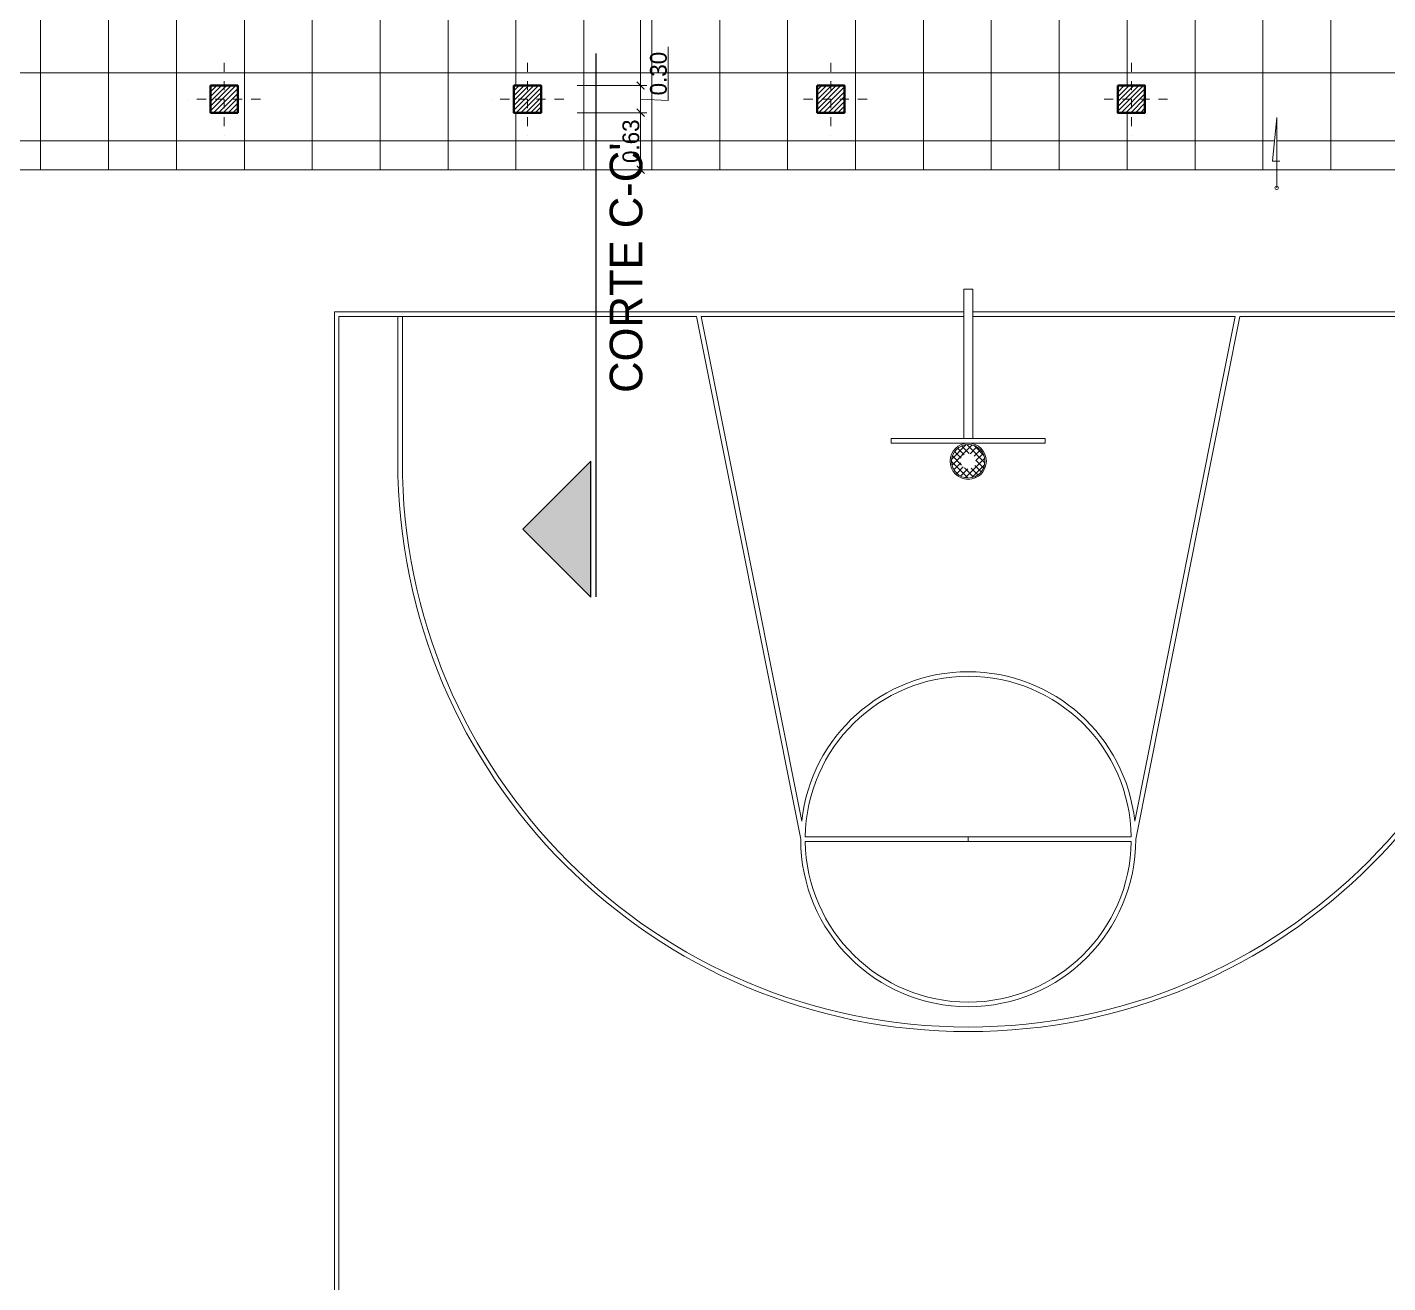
# Model space of a CAD drawing. Header units: millimetres. Extents: x 189.5 to 285.5, y -15 to 51.
# Drawn here: x 238.32 to 253.35, y 7.26 to 21.13 of the extents above; entities that cross this region are included whole.
import ezdxf

# ---------------------------------------------------------------- set-up
doc = ezdxf.new("R2010")
doc.units = ezdxf.units.MM
doc.header["$LTSCALE"] = 0.005
doc.header["$MEASUREMENT"] = 0
doc.linetypes.add('ACAD_ISO10W100', pattern=[18, 12, -3, 0, -3])
for name, color, linetype, lineweight in [('Aux', 1, 'Continuous', 9), ('columna', 6, 'Continuous', 40), ('cotas', 1, 'Continuous', 15), ('ejes', 1, 'ACAD_ISO10W100', 9), ('Hatch', 11, 'Continuous', 9), ('muebles', 2, 'Continuous', 20)]:
    doc.layers.add(name, color=color, linetype=linetype, lineweight=lineweight)
doc.layers.add('WB_SIMBOLOS', color=7, linetype='Continuous')
doc.styles.get("Standard").update_dxf_attribs({"font": 'ERASMD.TTF', "height": 0.185})
doc.dimstyles.get("Standard").update_dxf_attribs({"dimtxt": 0.15, "dimasz": 0.085, "dimexe": 0.07, "dimexo": 0.4, "dimgap": 0.015, "dimtad": 1, "dimzin": 1, "dimdsep": 46, "dimtxsty": 'Standard', "dimblk": 'ARCHTICK', "dimcen": 0, "dimclrd": 256, "dimclre": 256, "dimclrt": 2, "dimadec": 0, "dimazin": 0, "dimtfac": 1, "dimtix": 1, "dimtmove": 0, "dimatfit": 0, "dimfxl": 1, "dimlwd": -1, "dimlwe": -1, "dimarcsym": 0})
pattern_1 = [(45, (-337.533465, 81.375706), (-0.0265165043, 0.0265165043), [])]

# ---------------------------------------------------------------- blocks, each defined once
blk = doc.blocks.new('_ArchTick')
at = {"color": 0, "linetype": 'ByBlock', "const_width": 0.15}
blk.add_lwpolyline([(-0.5, -0.5), (0.5, 0.5)], dxfattribs=at)
blk = doc.blocks.new('*D188')
at = {"layer": 'cotas', "transparency": 16777216}
for p, q in [((244.794, 22.986), (245.164, 22.986)), ((245.094, 22.986), (245.094, 20.486)), ((244.394, 20.486), (245.164, 20.486))]:
    blk.add_line(p, q, dxfattribs=at)
at = {"layer": 'Defpoints', "color": 0, "transparency": 16777216}
for p in [(244.394, 22.986), (243.994, 20.486), (245.094, 20.486)]:
    blk.add_point(p, dxfattribs=at)
at = {"layer": 'cotas', "transparency": 16777216, "xscale": 0.085, "yscale": 0.085, "zscale": 0.085}
for p, rotation in [((245.094, 22.986), 90), ((245.094, 20.486), 270)]:
    blk.add_blockref('_ArchTick', p, dxfattribs=dict(at, rotation=rotation))
at = {"layer": 'cotas', "color": 2, "transparency": 16777216, "insert": (244.987, 21.736), "char_height": 0.185, "attachment_point": 5, "rotation": 90}
blk.add_mtext('2.50', dxfattribs=at)
blk = doc.blocks.new('*D189')
at = {"layer": 'cotas', "transparency": 16777216}
for p, q in [((245.398, 20.321), (245.398, 20.915)), ((244.394, 20.486), (245.164, 20.486)), ((245.094, 20.486), (245.094, 20.186)), ((245.094, 20.336), (245.398, 20.321)), ((244.394, 20.186), (245.164, 20.186))]:
    blk.add_line(p, q, dxfattribs=at)
at = {"layer": 'Defpoints', "color": 0, "transparency": 16777216}
for p in [(243.994, 20.486), (243.994, 20.186), (245.094, 20.186)]:
    blk.add_point(p, dxfattribs=at)
at = {"layer": 'cotas', "transparency": 16777216, "xscale": 0.085, "yscale": 0.085, "zscale": 0.085}
for p, rotation in [((245.094, 20.486), 90), ((245.094, 20.186), 270)]:
    blk.add_blockref('_ArchTick', p, dxfattribs=dict(at, rotation=rotation))
at = {"layer": 'cotas', "color": 2, "transparency": 16777216, "insert": (245.291, 20.618), "char_height": 0.185, "attachment_point": 5, "rotation": 90}
blk.add_mtext('0.30', dxfattribs=at)
blk = doc.blocks.new('*D190')
at = {"layer": 'cotas', "transparency": 16777216}
for p, q in [((244.394, 20.186), (245.164, 20.186)), ((245.094, 20.186), (245.094, 19.556)), ((244.394, 19.556), (245.164, 19.556))]:
    blk.add_line(p, q, dxfattribs=at)
at = {"layer": 'Defpoints', "color": 0, "transparency": 16777216}
for p in [(243.994, 20.186), (243.994, 19.556), (245.094, 19.556)]:
    blk.add_point(p, dxfattribs=at)
at = {"layer": 'cotas', "transparency": 16777216, "xscale": 0.085, "yscale": 0.085, "zscale": 0.085}
for p, rotation in [((245.094, 20.186), 90), ((245.094, 19.556), 270)]:
    blk.add_blockref('_ArchTick', p, dxfattribs=dict(at, rotation=rotation))
at = {"layer": 'cotas', "color": 2, "transparency": 16777216, "insert": (244.987, 19.871), "char_height": 0.185, "attachment_point": 5, "rotation": 90}
blk.add_mtext('0.63', dxfattribs=at)

msp = doc.modelspace()

# ---------------------------------------------------------------- hatches: boundary and pattern name
at = {"layer": 'Hatch'}
h = msp.add_hatch(dxfattribs=at)
h.set_pattern_fill('NET', color=256, scale=6, style=0)
h.set_pattern_definition([(0, (-337.5335, 81.3757), (0, 0.75), []), (90, (-337.5335, 81.3757), (-0.75, 5e-17), [])])
h.paths.add_polyline_path([(252.104, 22.986, -2.414214), (252.102, 22.987), (252.089, 22.987), (252.089, 22.986), (251.639, 22.986), (251.139, 22.986), (248.709, 22.986), (248.689, 22.986), (247.989, 22.986), (247.539, 22.986), (246.544, 22.986), (245.694, 22.986), (245.394, 22.986), (243.744, 22.986), (242.744, 22.986), (240.994, 22.986), (240.694, 22.986), (239.844, 22.986), (238.794, 22.986), (238.394, 22.986), (238.194, 22.986), (237.214, 22.986), (234.784, 22.986), (234.764, 22.986), (234.764, 22.986), (234.192, 22.986), (234.192, 22.324), (234.192, 20.228), (234.192, 19.636), (234.192, 19.269), (234.192, 18.319), (234.192, 17.611), (234.192, 17.261), (234.092, 17.261), (234.092, 16.673), (234.092, 13.931), (234.092, 13.186), (234.092, 12.886), (234.092, 11.286), (237.544, 11.286), (237.544, 12.836), (237.294, 12.836), (236.894, 12.836), (236.894, 13.236), (237.294, 13.236), (237.544, 13.236), (237.544, 19.556), (252.119, 19.556), (252.119, 19.649), (252.071, 19.649), (252.119, 20.134), (252.119, 19.556), (257.464, 19.556), (257.464, 20.186), (257.164, 20.186), (257.164, 20.486), (257.264, 20.486), (257.264, 22.986), (256.714, 22.986), (255.337, 22.986, -0.419905), (254.648, 22.273), (254.648, 22.271), (254.641, 22.271), (254.641, 22.27, -1.126482), (254.628, 22.271), (254.622, 22.271), (254.622, 22.987), (254.601, 22.987), (254.601, 24.746), (257.264, 24.746), (257.264, 23.386), (257.414, 23.386), (257.414, 25.341), (257.264, 25.341), (257.264, 24.896), (251.789, 24.896), (251.789, 26.436), (251.639, 26.436), (251.639, 23.286), (251.789, 23.286), (251.789, 24.746), (254.451, 24.746), (254.451, 23.136), (252.833, 23.136), (252.833, 22.986), (252.818, 22.986, -0.419905), (252.13, 22.273), (252.13, 22.271), (252.122, 22.271), (252.122, 22.27, -1.126482), (252.11, 22.271), (252.104, 22.271)])
h.paths.add_polyline_path([(240.644, 20.486), (240.644, 20.186), (240.344, 20.186), (240.344, 20.486)], flags=17)
h.paths.add_polyline_path([(237.244, 20.186), (236.944, 20.186), (236.944, 20.486), (237.244, 20.486)], flags=17)
h.paths.add_polyline_path([(243.694, 20.486), (243.994, 20.486), (243.994, 20.186), (243.694, 20.186)], flags=17)
h.paths.add_polyline_path([(237.244, 16.936), (237.244, 16.636), (236.944, 16.636), (236.944, 16.936)], flags=16)
h.paths.add_polyline_path([(247.044, 20.486), (247.344, 20.486), (247.344, 20.186), (247.044, 20.186)], flags=17)
h.paths.add_polyline_path([(250.364, 20.486), (250.664, 20.486), (250.664, 20.186), (250.364, 20.186)], flags=17)
h.paths.add_polyline_path([(252.117, 22.276, -0.038968), (252.118, 22.276, -0.972815), (252.115, 22.264, -1.041803), (252.118, 22.276, -21.895407)], flags=17)
h.paths.add_polyline_path([(253.714, 20.486), (254.014, 20.486), (254.014, 20.186), (253.714, 20.186)], flags=17)
h.paths.add_polyline_path([(254.628, 22.27, 1796152.363669), (254.628, 22.27)], flags=16)
h.paths.add_polyline_path([(234.275, 19.113), (234.862, 19.113), (234.862, 18.83), (234.275, 18.83)], flags=24)
h.paths.add_polyline_path([(255.747, 22.375), (255.747, 22.962), (256.03, 22.962), (256.03, 22.375)], flags=24)
h.paths.add_polyline_path([(255.747, 20.955), (255.747, 21.588), (256.03, 21.588), (256.03, 20.955)], flags=24)
h.paths.add_polyline_path([(248.873, 22.273), (248.873, 22.878), (249.156, 22.878), (249.156, 22.273)], flags=24)
h.paths.add_polyline_path([(244.842, 22.364), (244.842, 22.969), (245.126, 22.969), (245.126, 22.364)], flags=24)
h.paths.add_polyline_path([(244.842, 21.435), (244.842, 22.038), (245.126, 22.038), (245.126, 21.435)], flags=24)
h.paths.add_polyline_path([(245.146, 20.29), (245.146, 20.895), (245.429, 20.895), (245.429, 20.29)], flags=24)
h.paths.add_polyline_path([(244.842, 19.555), (244.842, 20.188), (245.126, 20.188), (245.126, 19.555)], flags=25)
h.paths.add_polyline_path([(245.212, 16.998), (245.212, 19.897), (244.655, 19.897), (244.655, 16.998)], flags=25)
h = msp.add_hatch(dxfattribs=at)
h.set_pattern_fill('ANSI31', color=256, scale=0.3, style=0)
h.set_pattern_definition(pattern_1)
h.paths.add_polyline_path([(240.494, 20.486), (240.344, 20.486), (240.344, 20.336), (240.494, 20.336)])
h.paths.add_polyline_path([(240.644, 20.486), (240.494, 20.486), (240.494, 20.336), (240.644, 20.336)])
h.paths.add_polyline_path([(240.644, 20.336), (240.494, 20.336), (240.494, 20.186), (240.644, 20.186)])
h.paths.add_polyline_path([(240.494, 20.336), (240.344, 20.336), (240.344, 20.186), (240.494, 20.186)])
h = msp.add_hatch(dxfattribs=at)
h.set_pattern_fill('ANSI31', color=256, scale=0.3, style=0)
h.set_pattern_definition(pattern_1)
h.paths.add_polyline_path([(243.994, 20.486), (243.694, 20.486), (243.694, 20.186), (243.994, 20.186)])
h = msp.add_hatch(dxfattribs=at)
h.set_pattern_fill('ANSI31', color=256, scale=0.3, style=0)
h.set_pattern_definition(pattern_1)
h.paths.add_polyline_path([(247.344, 20.486), (247.044, 20.486), (247.044, 20.186), (247.344, 20.186)])
h = msp.add_hatch(dxfattribs=at)
h.set_pattern_fill('ANSI31', color=256, scale=0.3, style=0)
h.set_pattern_definition(pattern_1)
h.paths.add_polyline_path([(250.664, 20.486), (250.364, 20.486), (250.364, 20.186), (250.664, 20.186)])
at = {"layer": 'WB_SIMBOLOS'}
msp.add_hatch(color=256, dxfattribs=at).paths.add_polyline_path([(243.793, 15.586), (244.543, 14.836), (244.543, 16.336)])

# ---------------------------------------------------------------- linework, layer by layer
at = {"layer": 'Aux'}
for p, q in [((252.119, 20.134), (252.071, 19.649)), ((252.119, 19.356), (252.119, 20.134)), ((252.071, 19.649), (252.155, 19.649)), ((248.662, 18.236), (248.762, 18.236)), ((248.662, 18.236), (248.662, 16.586)), ((248.762, 18.236), (248.762, 16.586)), ((241.712, -7.135), (241.712, 17.986)), ((241.712, 17.986), (248.662, 17.986)), ((241.762, 4.986), (241.762, 17.936)), ((241.762, 17.936), (245.712, 17.936)), ((242.412, 17.936), (242.412, 16.336)), ((242.462, 17.936), (242.462, 16.336)), ((245.712, 17.936), (246.862, 12.161)), ((245.763, 17.936), (246.873, 12.362)), ((245.763, 17.936), (248.662, 17.936)), ((248.762, 17.986), (255.712, 17.986)), ((248.762, 17.936), (251.661, 17.936)), ((251.661, 17.936), (250.551, 12.362)), ((251.712, 17.936), (250.562, 12.161)), ((251.712, 17.936), (255.662, 17.936)), ((247.862, 16.586), (249.562, 16.586)), ((247.862, 16.586), (247.862, 16.536)), ((247.862, 16.536), (249.562, 16.536)), ((249.562, 16.586), (249.562, 16.536)), ((248.528, 16.357), (248.691, 16.52)), ((248.533, 16.291), (248.757, 16.516)), ((248.638, 16.294), (248.537, 16.396)), ((248.634, 16.369), (248.561, 16.443)), ((248.666, 16.408), (248.595, 16.479)), ((248.724, 16.42), (248.639, 16.506)), ((248.896, 16.319), (248.695, 16.52)), ((248.732, 16.419), (248.807, 16.495)), ((248.886, 16.4), (248.776, 16.51)), ((248.776, 16.393), (248.847, 16.463)), ((248.797, 16.343), (248.876, 16.422)), ((248.71, 16.151), (248.527, 16.335)), ((248.554, 16.241), (248.629, 16.317)), ((248.607, 16.184), (248.56, 16.231)), ((248.585, 16.202), (248.656, 16.273)), ((248.626, 16.172), (248.706, 16.252)), ((248.771, 16.161), (248.67, 16.262)), ((248.679, 16.154), (248.894, 16.369)), ((248.818, 16.185), (248.745, 16.258)), ((248.751, 16.155), (248.893, 16.298)), ((248.855, 16.219), (248.784, 16.29)), ((248.882, 16.263), (248.796, 16.348)), ((246.912, 12.186), (250.512, 12.186)), ((248.712, 12.186), (248.712, 12.136)), ((248.762, 12.186), (249.912, 12.186)), ((246.912, 12.136), (250.512, 12.136))]:
    msp.add_line(p, q, dxfattribs=at)
msp.add_lwpolyline([(248.662, 18.236), (248.762, 18.236)], dxfattribs=at)
for centre, radius in [((252.119, 19.356), 0.02), ((248.712, 16.336), 0.2), ((248.712, 16.336), 0.185)]:
    msp.add_circle(centre, radius, dxfattribs=at)
for centre, radius, start, end in [((248.712, 16.336), 6.3, 180, 0), ((248.712, 16.336), 6.25, 180, 0), ((248.712, 12.161), 1.85, 6.2378, 173.7622), ((248.712, 12.161), 1.8, 0.7958, 179.2042), ((248.712, 12.161), 1.85, 180, 0), ((248.712, 12.161), 1.8, 180.7958, 359.2042)]:
    msp.add_arc(centre, radius, start, end, dxfattribs=at)
at = {"layer": 'columna'}
for points in [[(240.344, 20.486), (240.344, 20.186), (240.644, 20.186), (240.644, 20.486)], [(243.694, 20.486), (243.694, 20.186), (243.994, 20.186), (243.994, 20.486)], [(247.044, 20.486), (247.044, 20.186), (247.344, 20.186), (247.344, 20.486)], [(250.364, 20.486), (250.364, 20.186), (250.664, 20.186), (250.664, 20.486)]]:
    msp.add_lwpolyline(points, close=True, dxfattribs=at)
at = {"layer": 'ejes'}
for p, q in [((240.494, 20.736), (240.494, 19.936)), ((243.844, 20.736), (243.844, 19.936)), ((247.194, 20.736), (247.194, 19.936)), ((250.514, 20.736), (250.514, 19.936)), ((240.894, 20.336), (240.094, 20.336)), ((244.244, 20.336), (243.444, 20.336)), ((247.594, 20.336), (246.794, 20.336)), ((250.914, 20.336), (250.114, 20.336))]:
    msp.add_line(p, q, dxfattribs=at)
at = {"layer": 'muebles'}
msp.add_line((237.544, 19.556), (257.464, 19.556), dxfattribs=at)
at = {"layer": 'WB_SIMBOLOS'}
for p, q in [((244.603, 14.839), (244.603, 20.839)), ((244.543, 16.336), (243.793, 15.586)), ((244.543, 14.836), (244.543, 16.336)), ((244.543, 14.836), (243.793, 15.586))]:
    msp.add_line(p, q, dxfattribs=at)

# ---------------------------------------------------------------- texts
msp.add_text("CORTE C-C'", height=0.36, rotation=90, dxfattribs=at).set_placement((245.113, 17.091))

# ---------------------------------------------------------------- dimensions: what is measured, and where the dimension line sits
at = {"layer": 'cotas'}
for base, p1, p2, picture, middle in [((245.094, 20.486), (244.394, 22.986), (243.994, 20.486), '*D188', (244.987, 21.736)), ((245.094, 19.556), (243.994, 20.186), (243.994, 19.556), '*D190', (244.987, 19.871))]:
    dim = msp.add_linear_dim(base=base, p1=p1, p2=p2, angle=90, dimstyle='Standard', override={"dimtmove": 1}, dxfattribs=at)
    dim.commit()
    dim.dimension.update_dxf_attribs({"geometry": picture, "text_midpoint": middle})
dim = msp.add_linear_dim(base=(245.094, 20.186), p1=(243.994, 20.486), p2=(243.994, 20.186), angle=90, dimstyle='Standard', override={"dimtmove": 1}, dxfattribs=at)
dim.commit()
dim.dimension.update_dxf_attribs({"geometry": '*D189', "text_midpoint": (245.398, 20.336), "dimtype": 160})

doc.saveas('drawing.dxf')
